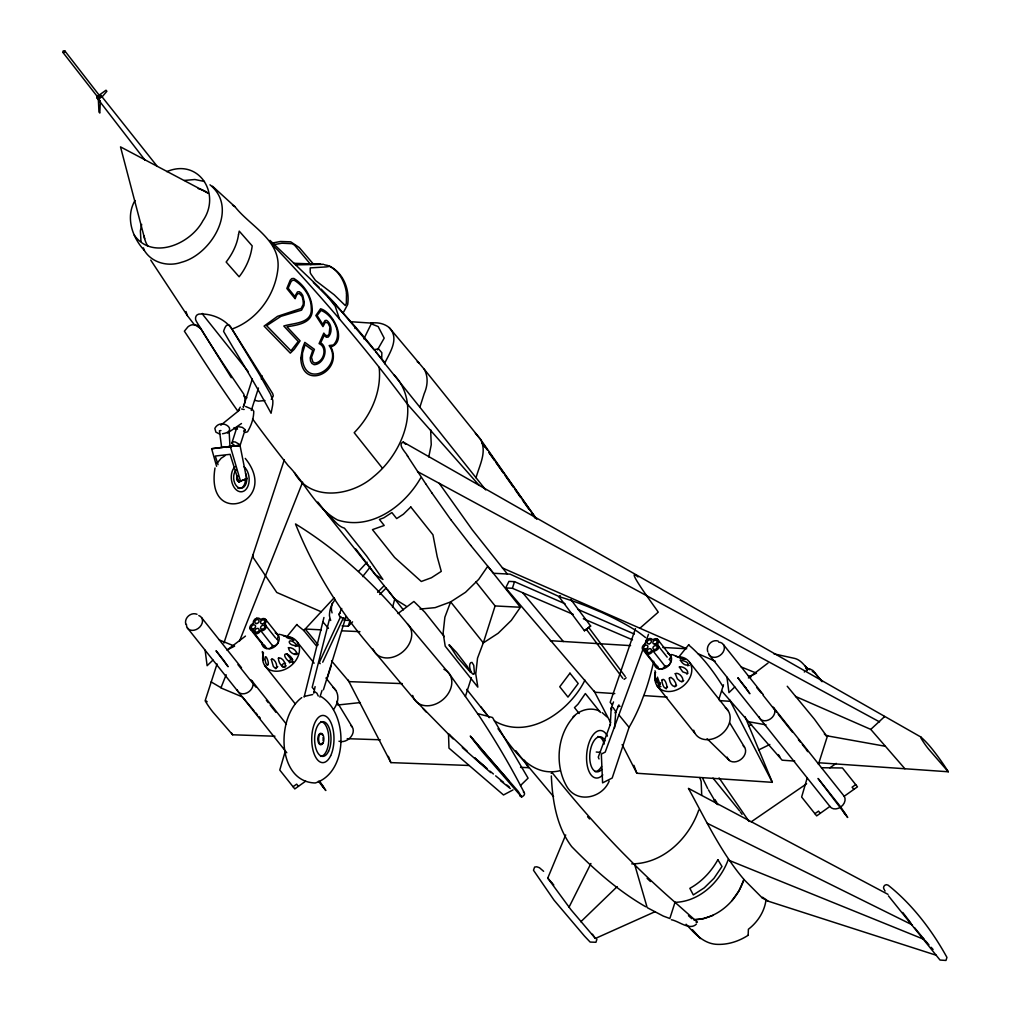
<?xml version="1.0" encoding="UTF-8"?>
<svg xmlns="http://www.w3.org/2000/svg" width="1011" height="1011" viewBox="0 0 1011 1011"><rect width="100%" height="100%" fill="white"/><g stroke="black" fill="none" stroke-linecap="round" stroke-linejoin="round"><path stroke-width="1.5" d="M381.728 358.071L381.842 352.7L378.506 348.858L374.841 349.566M313.802 693.23L315.103 686.608M100.329 101.315L99.811 113.042L98.952 111.968L98.307 98.724L100.342 101.277L98.307 98.724M613.513 701.937L611.162 708.433L610.265 725.14L610.366 724.318L598.272 757.125L599.017 758.945M614.524 727.933L615.813 711.592L613.096 707.624L611.402 707.447M543.64 871.318L539.406 867.703L536.74 866.781L534.617 867.072L533.479 870.244L554.028 900.156L584.459 936.06L590.133 942.062L595.947 942.277L596.92 939.232M211.135 681.907L222.433 688.567L242.362 696.92L251.954 708.382M217.049 663.924L205.132 700.8A153.571 74.081 -87 0 0 213.03 712.212L232.644 734.782L274.929 736.223M767.918 901.092L762.382 898.046L762.534 897.225L767.918 901.092L936.262 955.256M766.047 899.537C764.695 911.341 757.707 922.095 748.393 929.248L748.153 935.263M253.673 630.017L253.344 630.118A3.905 2.995 -38.5 0 1 249.982 628.387L250.046 626.681A3.905 2.995 -38.5 0 1 252.662 623.838L253.47 623.484A3.993 3.071 -38.5 0 1 254.165 620.021L256.668 618.277A3.993 3.071 -38.5 0 1 260.408 619.642L260.724 619.591A3.854 2.957 -38.5 0 1 265.337 619.124A3.854 2.957 -38.5 0 1 265.261 623.395L264.566 624.09L265.274 624.444A3.892 2.995 -38.5 0 1 265.463 628.69A3.892 2.995 -38.5 0 1 260.825 630.523L260.459 630.561A3.93 3.02 -38.5 0 1 255.935 633.771A3.93 3.02 -38.5 0 1 253.584 630.194L255.518 632.343M260.497 630.358L272.464 645.625A3.93 3.02 -38.5 0 1 268.863 648.784M646.004 650.275L645.561 650.402A3.892 2.995 -38.5 0 1 642.238 648.165A3.892 2.995 -38.5 0 1 645.081 644.07L645.751 643.059A3.854 2.957 -38.5 0 1 648.367 638.927A3.854 2.957 -38.5 0 1 652.537 639.837L652.815 639.912A3.993 3.071 -38.5 0 1 657.276 638.977L658.616 640.923A3.993 3.071 -38.5 0 1 657.112 644.336L657.681 644.765A3.905 2.995 -38.5 0 1 658.414 647.786L657.403 649.441A3.905 2.995 -38.5 0 1 653.055 650.781L652.777 650.831A3.93 3.02 -38.5 0 1 648.266 654.054A3.93 3.02 -38.5 0 1 645.915 650.477L648.771 653.751M652.815 650.642L664.783 665.908A3.93 3.02 -38.5 0 1 661.194 669.055M141.679 224.379L140.377 230.925L140.984 241.338M428.765 456.934L431.242 444.752L430.635 429.65M615.017 712.831L615.813 711.592M304.121 697.084L323.95 617.494M655.621 672.669L654.989 670.761M329.409 619.326L312.172 687.354L314.269 689.717M392.559 607.396L394.745 599.017L387.339 589.4M285.342 750.946L279.782 770.066L294.795 788.921L305.651 781.187M807.208 777.914L801.635 797.034L816.661 815.89L829.917 806.437A8.783 6.748 -38.5 0 0 840.773 807.005L847.686 817.495L818.063 778.47L840.773 807.005A8.783 6.748 -38.5 0 0 844.21 796.264L857.467 786.823L842.454 767.968L821.488 767.741M215.002 467.992C204.968 529.17 281.172 502.644 245.256 458.4M323.419 689.805L345.939 616.71M234.615 445.522L231.797 443.248L236.574 428.285M243.259 407.332L252.333 378.91M236.865 446.142L239.961 445.775L245.104 429.902M251.309 410.453L258.475 388.009M261.331 379.037L262.291 376.041M326.856 679.329L331.102 666.022M342.072 625.935L348.214 626.226L350.046 620.489L343.904 620.173M485.722 489.918L419.868 407.218L424.241 393.532A35.158 27.044 -38.5 0 0 424.216 369.217L389.21 327.589C384.092 323.356 377.141 322.105 370.696 323.128M476.029 477.773C479.378 465.376 487.416 451.816 480.402 439.166L424.216 369.217M465.414 696.427L471.391 677.699M419.957 609.077L435.134 607.636L450.679 601.911L483.321 642.882L495.099 605.943L475.916 581.843M514.511 581.666L508.95 581.376L505.677 587.909L512.4 588.288L514.511 581.666L565.035 603.757M718.783 699.574L723.497 684.801M675.007 902.317L669.838 918.506L663.317 916.092L647.419 907.752M818.43 764.303L827.617 735.49M223.924 643.072L284.344 459.689M98.004 96.513L98.8 97.776L100.127 96.386L64.755 50.815L63.2 50.904L62.909 52.395L98.08 97.511M653.713 661.27A147.252 73.525 -83.4 0 1 645.245 691.587L640.393 704.364A147.252 73.525 -83.4 0 1 629.069 727.351L612.186 778.04L602.594 782.868L601.33 754.08L605.21 752.108L643.135 648.847M635.451 628.627L610.164 702.367L612.274 704.73M354.987 328.474L355.43 327.248M644.222 645.915L648.493 634.276M483.283 642.882L477.521 658.161L475.764 673.971L477.837 687.139L445.206 646.155L443.134 632.987L444.878 617.19L450.653 601.899L465.528 592.282L478.671 579.417L487.77 566.274L520.412 607.257L511.301 620.4L498.158 633.265L483.321 642.882M302.63 482.171L239.544 641.012M220.954 687.834L226.148 674.754M231.797 443.248L233.225 441.832L235.26 441.971L240.327 444.865M655.216 911.631L595.391 938.448L571.114 909.9L547.747 878.117L565.692 834.947M584.939 680.138C569.648 711.175 528.361 740.949 494.354 720.881M615.573 712.578L618.922 704.882M698.74 810.051C688.984 838.41 663.077 863.786 631.761 863.874M728.388 859.198C720.363 881.756 699.498 901.888 674.59 902.355M134.981 200.494C125.377 217.074 132.049 237.206 144.346 250.437C151.827 262.923 168.243 266.992 181.538 262.266C211.274 254.545 239.101 208.203 209.997 184.823M884.12 716.989L884.006 716.306M339.165 614.031L341.743 608.47M319.375 662.256L340.694 616.483M322.711 662.218L343.374 617.873M670.028 663.696L670.419 662.862A3.905 2.995 -38.5 0 0 669.686 659.842L669.118 659.412A3.993 3.071 -38.5 0 0 670.622 656L657.276 638.977M363.859 338.862L371.277 323.836L378.165 326.566L384.193 338.154L377.419 349.907M590.917 863.495L569.016 907.208M342.969 313.233L347.721 304.412C349.857 289.108 343.07 271.921 328.259 265.602M238.192 410.542L240.264 407.13M884.044 717.102L870.774 729.399L795.531 696.44M609.165 781.099C602.442 797.78 577.85 803.833 567.373 787.417C554.18 765.82 556.909 734.037 574.665 715.826M696.491 924.003C689.881 930.967 678.95 921.084 671.355 919.745M420.614 478.051C404.539 506.094 371.088 530.838 337.586 519.995C315.495 508.129 305.347 482.904 288.059 465.515C276.041 450.122 264.035 434.73 252.573 418.908M731.964 900.675L738.965 890.843L743.692 880.151C736.703 901.382 716.799 919.226 693.849 919.644M804.314 672.024L804.946 671.19M657.403 649.441L658.035 648.62M362.633 576.599L370.317 566.918M217.15 463.152L221.131 458.274L224.884 455.822M287.554 635.919L296.918 624.394M679.468 656.164L688.845 644.639M101.745 97.283L106.875 91.281L106.016 90.206L99.71 94.731L101.062 96.424M570.924 599.574L590.639 626.036L584.459 630.763L559.032 596.73L559.525 596.237M584.383 630.763L586.077 629.284M303.818 630.548L334.249 597.678M358.627 571.341L367.107 562.179M377.608 592.332L384.218 585.584M348.214 626.226L352.561 621.853M379.694 594.506L386.215 587.934M212.967 660.057L207.129 665.706L205.107 650.199M520.501 785.522L528.083 778.154L492.521 717.519L477.622 713.602M580.807 921.767L617.203 886.609M734.795 686.975L728.956 692.623L726.947 677.117M626.138 677.812L624.116 679.379M301.771 697.615C276.041 716.281 276.395 782.034 315.255 782.982C348.479 772.594 348.555 713.362 320.955 696.516M253.293 554.546L253.015 557.263L276.774 592.471L321.207 611.769M639.9 628.235L658.237 612.186C658.174 611.402 622.738 564.176 638.004 576.927M220.828 425.201L239.582 410.024M572.681 717.393C579.429 709.987 590.399 706.702 599.687 711.125M227.109 650.022L245.471 636.083M397.993 613.551L413.903 601.469L424.797 612.173L444.271 636.627M748.405 677.951L767.994 663.077M313.827 692.169L314.598 691.587L316.923 693.23L318.263 696.048M293.051 786.722L296.665 784.144L298.422 786.343M814.904 813.691L818.531 811.113L820.275 813.312M855.723 784.624L852.096 787.203L853.853 789.401M743.906 879.469L762.382 898.046M560.46 595.845L559.096 596.73M589.211 626.934L590.639 626.036M751.173 821.867L806.614 783.778M829.829 767.829L836.274 763.393M227.538 433.062L241.477 423.521M254.823 619.326L256.668 618.277M748.342 935.162C739.306 941.064 728.817 944.615 717.962 944.388C704.098 944.274 694.772 933.633 686.128 924.231M278.884 634.365L279.731 634.365M513.019 789.907L503.503 794.975L448.972 748.127L448.505 733.708L450.325 735.477M227.248 649.871L234.603 646.143L219.4 640.014M749.113 676.852L756.481 673.124L741.253 666.995M758.515 749.998L769.851 744.462M230.773 447.405L229.333 447.178M218.022 464.668L215.292 456.037L230.091 454.331L238.71 481.666L246.684 478.835L239.986 445.244L211.64 448.72L216.594 466.324M238.71 481.666L246.684 478.835M748.747 725.671L751.641 724.445M243.588 431.09L245.18 429.662L242.362 427.375L238.078 426.629L236.65 428.032L237.509 429.182M714.196 799.954L714.891 799.663L716.66 802.191M243.322 406.612A9.048 5.396 -80.3 0 0 244.978 398.89L243.866 394.227C227.437 370.355 211.312 346.179 196.374 321.372C194.605 318.806 195.553 314.648 198.889 314.092C211.046 313.195 224.846 318.756 231.923 329.043C256.731 320.26 274.613 295.844 277.785 269.975C281.677 240.441 250.551 226.641 235.007 206.762L212.449 186.188M713.273 915.296L702.771 918.974L693.95 919.757M245.332 432.493L247.569 431.748C251.196 425.669 253.723 418.453 253.786 411.287L252.32 409.341L245.648 406.51M166.802 171.63C198.965 157.893 221.51 194.011 202.92 220.727C190.738 243.954 152.446 260.724 134.311 235.247M304.387 696.415L312.69 694.532M271.858 243.12L280.54 241.477L290.726 241.844L299.294 247.569L313.233 263.909M273.147 244.763L281.943 243.209L292.204 243.714L294.58 245.193L310.857 264.705M551.197 773.364L552.524 773.124L563.607 786.811A2141.311 1032.951 -87 0 0 622.966 853.082L635.135 865.302A2149.26 1036.78 -87 0 0 672.227 899.841L697.4 922.171L696.124 922.285M671.001 654.585L672.239 654.698M229.131 431.52L229.99 446.458L221.649 447.507L219.463 430.737L220.929 430.56M211.64 448.72L221.283 447.507M239.986 445.244L230.344 446.47L240.593 481.451M228.524 446.635L229.99 446.458M222.496 433.757C239.834 431.052 220.84 416.797 214.85 428.424L215.874 432.139L219.716 434.085M228.448 446.988L231.784 446.597M337.737 705.008L360.384 702.557M264.945 400.533L258.45 401.152L254.633 400.343M560.081 770.685C530.548 777.952 512.792 748.822 498.006 728.691M229.206 446.47L231.089 446.546L225.984 447.38M449.238 644.828L457.338 657.377L470.76 672.492L467.309 666.439L456.568 652.487L449.238 644.828L449.389 645.839M184.368 180.438L194.858 179.503L204.437 181.474M314.598 264.339L320.095 263.985M948.28 771.772A404.969 195.35 -87 0 0 931.776 748.557A212.398 102.465 -87 0 0 920.933 737.057L920.781 737.777A153.571 74.081 -87 0 0 928.679 749.202L948.28 771.772L818.329 762.724M617.898 706.348L620.097 706.31M676.169 656.316L685.129 659.185L682.134 658.831L673.149 654.913M295.566 264.882L323.621 264.326L293.582 263.277M347.228 738.675L380.237 739.787M402.252 683.613L349.086 681.629L331.57 660.916M348.087 680.011L390.891 762.623L469.003 765.479M520.551 767.362L528.361 767.652L527.3 765.289M359.954 631.648L341.705 630.813M495.099 605.943L520.412 607.257M321.372 629.853L305.221 629.032L318.2 644.841M350.387 321.688L372.667 323.204M662.837 647.47L686.684 648.746L502.442 567.967M630.586 645.625L550.338 640.696M719.529 700.623L730.549 701.343M283.51 635.919L286.05 636.146L280.515 634.542M643.931 695.581L667.058 697.135M622.131 744.576L636.854 773.263L772.341 782.337L745.019 716.647M614.802 693.597L594.86 692.244L505.677 587.909M794.722 761.081L782.135 760.196L721.728 690.955M596.263 752.02L600.698 752.437M809.723 668.84L813.097 670.584L822.057 681.616M884.941 746.206L825.899 735.604M747.988 721.614L766.009 724.849M241.629 409.025L244.156 409.493M718.176 641.075C711.934 639.003 705.678 645.7 707.776 651.842M324.594 264.857L327.589 265.438M920.933 737.057L403.199 442.034C396.678 444.537 407.016 453.535 407.736 456.365M773.946 653.864L793.862 658.224A54.367 26.223 -87 0 1 802.734 663.443L807.928 668.979M197.019 614.271C190.965 611.832 184.128 617.822 185.759 624.141M286.707 653.852C281.235 653.498 288.097 662.723 291.421 662.167C294.896 659.741 289.298 654.901 286.707 653.852L291.168 659.45M729.576 860.563L924.37 939.522L922.904 937.804M512.4 588.288L573.224 614.397M583.347 618.745L632.482 639.824M698.171 653.776L715.32 661.282M748.165 675.677L751.021 676.94M578.027 609.443L634.314 634.061M912.39 924.951L707.384 823.358M272.502 645.422L272.831 645.599A3.892 2.995 -38.5 0 0 277.469 643.767A3.892 2.995 -38.5 0 0 277.279 639.521L276.572 639.167L277.267 638.472A3.854 2.957 -38.5 0 0 276.256 633.67M743.856 879.33C721.083 852.526 705.438 819.39 688.428 788.365L888.012 894.369M879.532 721.867L417.556 471.581M664.821 665.718L665.061 665.857A3.905 2.995 -38.5 0 0 669.408 664.518M232.517 205.182L234.881 206.61M231.329 377.697L200.684 328.436L194.011 324.278L187.376 315.647L150.727 260.092M394.745 599.017L406.182 606.132M807.498 669.977L805.868 667.209L809.723 669.712M812.288 671.38L814.853 673.048L821.943 681.49M403.199 442.034L405.651 444.309M244.03 395.996L244.927 396.653A9.048 3.488 27.6 0 0 246.911 397.829M805.868 667.209L807.738 668.764L806.816 668.081M62.909 52.395L64.464 52.307L64.755 50.815M500.445 780.631L510.29 788.517M503.529 782.312L495.643 775.841M506.915 785.054L509.203 786.912M688.617 644.93C702.354 656.493 713.488 671.329 722.941 686.545M296.691 624.672L303.793 630.51L316.519 646.016M490.082 771.203L493.419 773.984M490.727 772.594L462.305 747.546M313.359 282.537C339.19 307.812 363.758 334.831 385.128 364.036M688.453 915.688L691.878 918.734M602.139 712.603L606.916 716.875M269.937 240.353L319.236 287.44M467.208 751.173L450.287 735.439M321.132 289.058L333.832 302.226L374.057 349.819M272.793 245.357L277.507 249.869C323.571 298.852 367.258 350.109 407.357 404.109L479.075 485.255M330.243 299.395L335.804 304.703L332.594 301.594M453.08 738.877L414.472 699.511L366.146 641.859C336.625 606.587 312.639 566.665 295.503 523.963C335.564 548.632 370.936 580.453 401.177 616.407L449.503 674.059L479.024 715.674A2083.026 1304.493 -33.4 0 1 518.302 781.351L524.254 792.662M707.081 738.725L729.424 760.512M692.51 929.766L700.421 938.549M824.319 733.898L826.038 735.629M712.995 778.104L739.496 810.759M667.551 653.131A9.465 7.279 -38.5 0 1 669.282 654.054L670.584 655.444A9.465 7.279 -38.5 0 1 670.205 663.469L668.751 665.402A9.465 7.279 -38.5 0 1 662.496 668.953L658.212 668.739A9.465 7.279 -38.5 0 1 654.395 664.657L654.205 662.635M423.28 708.888L426.187 711.997M904.908 768.752L870.774 729.399M756.683 687.493L761.27 692.99M931.144 947.307L933.09 949.493M508.533 780.328L518.213 791.386L521.79 797.123L481.779 751.021L470.267 736.046L471.758 737.79A2083.026 116.556 54 0 0 508.533 780.328A2083.026 116.556 54 0 1 471.758 737.79M547.747 878.117L551.602 882.489M553.573 796.681L525.038 762.635M927.011 942.606L928.957 944.843M551.854 882.742L553.775 884.966M258.917 716.496L260.307 718.113M475.36 433.251L480.402 439.166L535.476 517.796M255.429 712.452L257.514 714.891M322.875 621.841L328.461 628.387M925.166 940.47L926.771 942.353M563.354 641.53L522.649 592.686M252.649 709.191L254.026 710.834M376.067 352.194L384.117 361.723M922.664 937.551L914.525 927.656M389.21 327.589C399.825 338.47 389.778 352.586 384.66 363.328L419.868 407.218M507.345 573.995L472.352 529.928L439.204 483.309M629.069 727.351L618.884 714.878M470.734 545.397L493.545 573.275L510.087 574.147L559.791 596.869A147.252 60.47 17.4 0 1 587.757 606.575L601.166 612.211A147.252 60.47 17.4 0 1 637.473 631.509A124.998 51.334 17.4 0 1 645.524 637.549M787.24 686.254L814.424 719.175L826.391 735.705M470.722 545.384L450.78 519.641M723.472 644.664L763.381 694.772M774.009 708.104L844.21 796.264M763.09 695.277L776.448 712.06M778.205 714.259L792.637 732.381M798.425 739.66L800.358 742.087M802.292 744.5L805.186 748.14M845.803 814.626L844.046 812.44L845.929 815.296M709.191 654.837L829.917 806.437M689.729 662.47L728.084 710.645M657.024 644.399L667.172 657.163M646.143 652.929L658.148 668.006M642.592 649.302L654.597 664.379M657.024 685.761L695.378 733.935A20.094 15.456 -38.5 0 0 722.309 733.582A20.094 15.456 -38.5 0 0 725.329 707.687M600.42 712.477L585.356 693.546L578.014 704.162L574.488 707.612L579.202 713.526M248.276 371.669L203.78 315.798A19.879 8.341 17.7 0 1 202.39 313.435M323.204 508.975L327.981 514.978L317.82 502.05M403.376 609.86L327.804 514.953C333.908 518.731 336.992 526.086 344.46 528.184L366.627 556.025L382.916 579.467L375.498 574.855L355.809 548.998M466.665 689.338L489.261 717.709M297.411 642.2L314.13 663.191M325.934 678.015L335.766 690.361M265.602 619.402L277.608 634.478M264.566 624.09L275.649 638.004M253.824 632.659L265.83 647.722M250.311 629.107L262.317 644.184M264.705 665.491L295.187 703.782M201.619 617.696L241.528 667.803M252.143 681.136L286.404 724.154M237.951 664.619L252.737 683.183M254.014 684.776L255.834 687.063M266.335 700.257L268.269 702.683M270.202 705.109L275.99 712.376M323.937 787.657L322.193 785.459L324.076 788.327M318.389 781.187L325.82 790.526L319.754 781.301M187.326 627.869L286.783 752.753M100.923 95.426L156.718 165.703M714.272 799.916L718.063 804.743M910.721 922.866L902.747 912.453M382.335 468.068L354.191 432.695C370.898 415.698 381.792 391.396 379.15 367.284M97.094 98.016L145.116 160.269M394.214 374.917C422.484 405.537 402.113 453.825 373.501 476.712C351.651 496.085 310.478 502.214 294.391 472.617M328.234 297.183L335.21 306.257L339.557 319.16M515.913 750.807L524.229 761.624M480.945 706.891L487.416 715.308M888.429 895.847L940.028 960.058L945.967 960.45L946.941 957.404C932.016 930.297 912.326 904.415 888.1 885.168C885.345 883.387 882.173 886.862 884.132 889.465M625.24 676.498L588.718 627.49L586.355 629.31L622.827 678.33M450.767 519.629L431.975 493.052M234.046 427.59L235.386 429.422M806.032 749.315L807.726 751.653M481.779 442.237L487.277 449.946M489.109 452.511L536.79 519.275M740.355 811.959L742.049 814.335M592.433 934.202L595.391 938.448M481.691 442.262L485.318 447.405M488.945 452.549L494.379 460.258M496.186 462.836L503.44 473.123M505.247 475.701L513.398 487.264M515.218 489.842L520.652 497.564M522.46 500.129L528.804 509.127M531.521 512.994L535.135 518.137M719.061 777.876L749.063 821.475M425.808 483.94L431.962 493.039M778.369 754.598L779.873 756.835M425.795 483.928L407.307 455.708M231.923 329.043L259.814 375.081L270.506 394.113L272.806 400.432A9.061 3.121 87 0 1 272.502 405.954L271.062 413.272L269.823 410.934A2201.983 1099.286 20.5 0 0 233.086 347.582L223.583 331.381C224.227 329.22 225.996 323.432 229.067 325.049A17.882 3.475 71.9 0 1 231.342 328.057L272.692 393.62L273.286 395.794L271.883 398.802A9.061 4.815 11.1 0 1 271.239 399.244M884.612 890.261L885.118 891.057M716.761 803.985L708.458 789.856M729.79 722.953L744.564 747.243M336.65 701.331L352.245 726.96M528.361 767.652L524.292 760.209M772.341 782.337L729.55 699.726M610.644 722.663L594.076 690.943M702.898 778.773L707.713 788.555M805.236 666.097L807.119 670.647M388.338 756.342L390.891 762.623M611.162 708.433L611.693 709.823M633.897 765.327L636.854 773.263M143.423 247.847L144.346 250.437M699.814 777.522L701.166 781.541L701.722 795.392M185.986 311.527L187.376 315.647M634.845 865.138L646.926 906.728L645.587 906.665C617.936 890.742 593.887 869.372 571.708 846.637C556.467 826.568 552.474 800.472 551.324 775.942M144.661 238.786L120.511 146.886L208.43 193.366A40.566 31.189 -38.5 0 0 198.181 188.602M261.9 642.604L262.076 644.386A9.465 7.279 -38.5 0 0 265.88 648.455L270.177 648.683A9.465 7.279 -38.5 0 0 276.42 645.119L277.886 643.186A9.465 7.279 -38.5 0 0 278.265 635.173L276.963 633.783A9.465 7.279 -38.5 0 0 275.219 632.861M249.894 627.528L249.982 628.387M407.521 623.977A21.686 16.858 -40 0 1 401.203 653.068A21.686 16.858 -40 0 1 373.021 649.037M523.382 791.992A2.704 2.11 -40 0 1 523.508 795.796A2.704 2.11 -40 0 1 519.654 795.328M443.93 669.295A21.686 16.858 -40 0 1 442.793 699.738A21.686 16.858 -40 0 1 412.665 695.429M322.029 690.425A147.252 68.293 89.4 0 1 319.868 697.059M346.381 616.9A3.93 2.237 24.8 0 1 341.175 617.481A3.93 2.237 24.8 0 1 340.164 613.273M320.234 663.671A1.516 0.859 24.8 0 1 319.539 662.091M321.207 733.582A5.624 2.654 -89.7 0 1 322.395 735.035M323.065 737.562A5.624 2.654 -89.7 0 1 323.052 740.482M322.357 742.997A5.624 2.654 -89.7 0 1 321.169 744.45M320.474 744.652A5.624 2.654 -89.7 0 1 317.846 739.016A5.624 2.654 -89.7 0 1 320.525 733.392M320.664 721.639A17.377 8.189 -89.7 0 1 328.79 739.028A17.377 8.189 -89.7 0 1 320.538 756.392M601.735 769.497A17.617 8.669 -84.3 0 1 590.753 764.746A17.617 8.669 -84.3 0 1 593.533 741.505A17.617 8.669 -84.3 0 1 605.147 740.861M602.809 774.881A23.86 11.74 -84.3 0 1 587.947 768.448A23.86 11.74 -84.3 0 1 591.7 736.968A23.86 11.74 -84.3 0 1 607.434 736.096M597.691 736.539A17.591 8.657 -84.3 0 1 604.237 744.033M601.558 766.477A17.591 8.657 -84.3 0 1 595.037 771.583M656.657 665.529A3.892 2.995 -38.5 0 1 654.231 662.812M668.473 653.788A3.993 3.071 -38.5 0 1 669.282 654.054M659.412 668.966A3.93 3.02 -38.5 0 1 657.744 666.439M680.428 656.885A20.094 15.456 -38.5 0 1 690.791 675.525A20.094 15.456 -38.5 0 1 668.347 691.511A20.094 15.456 -38.5 0 1 655.381 674.729M694.709 732.76A20.094 15.456 -38.5 0 1 693.736 730.195M660.891 686.633A2.313 1.782 -38.5 0 1 658.591 685.407A2.313 1.782 -38.5 0 1 660.524 682.855M743.173 745.752A10.161 7.81 -38.5 0 1 740.595 759.665A10.161 7.81 -38.5 0 1 727.187 757.125M686.722 673.996A2.313 1.782 -38.5 0 1 687.745 673.402M681.73 681.806A2.313 1.782 -38.5 0 1 683.727 680.668M656.543 682.084A2.313 1.782 -38.5 0 1 656.695 678.988M674.88 686.848A2.313 1.782 -38.5 0 1 676.612 685.332M687.594 665.781A2.313 1.782 -38.5 0 1 689.211 665.465M666.173 688.883A2.313 1.782 -38.5 0 1 667.538 687.076M772.796 706.828A8.783 6.748 -38.5 0 1 770.572 718.846A8.783 6.748 -38.5 0 1 758.996 716.647M718.758 642.162A8.783 6.748 -38.5 0 1 721.778 653.89A8.783 6.748 -38.5 0 1 708.471 653.194M231.317 732.697A404.969 195.35 -87 0 1 232.644 734.782M206.219 700.926A212.398 102.465 -87 0 1 207.154 701.786M332.177 603.327A147.252 61.759 17.7 0 0 331.355 609.582A124.985 52.433 17.7 0 0 332.076 612.881M330.698 620.476A124.998 51.447 17.3 0 1 329.447 615.585A147.252 60.609 17.3 0 1 335.349 599.346M264.427 645.271A3.905 2.995 -38.5 0 1 261.988 643.464M267.094 648.683A3.93 3.02 -38.5 0 1 265.425 646.155M286.113 665.655A2.313 1.782 -38.5 0 1 283.143 667.209A2.313 1.782 -38.5 0 1 282.461 664.581A2.313 1.782 -38.5 0 1 285.557 663.481M350.842 725.468A10.161 7.81 -38.5 0 1 351.108 736.64A10.161 7.81 -38.5 0 1 338.963 741.227M293.266 661.699A2.313 1.782 -38.5 0 1 292.571 662.635M289.614 662.862A2.313 1.782 -38.5 0 1 292.71 659.538M288.11 636.614A20.094 15.456 -38.5 0 1 298.283 655.76A20.094 15.456 -38.5 0 1 275.005 671.19A20.094 15.456 -38.5 0 1 263.479 652.929M295.326 646.497A2.313 1.782 -38.5 0 1 297.904 645.991M333.011 687.417A20.094 15.456 -38.5 0 1 333.529 709.507M292.786 640.418A2.313 1.782 -38.5 0 1 293.86 640.342M294.555 654.446A2.313 1.782 -38.5 0 1 297.916 653.788M275.851 668.701A2.313 1.782 -38.5 0 1 277.76 666.666M250.943 679.847A8.783 6.748 -38.5 0 1 248.719 691.878A8.783 6.748 -38.5 0 1 237.143 689.679M198.801 615.547A8.783 6.748 -38.5 0 1 198.194 628.425A8.783 6.748 -38.5 0 1 186.428 624.356M200.684 328.436A17.882 11.879 -59.3 0 0 196.993 325.327L192.267 324.771A19.714 11.348 -79.2 0 0 187.983 326.806L184.381 331.191L195.211 347.519A2201.983 1086.421 21.5 0 0 238.002 411.414M417.227 361.774A35.928 27.626 -38.5 0 1 419.312 363.315M98.61 94.895A2.313 1.795 -38.7 0 1 101.113 96.538A2.313 1.795 -38.7 0 1 97.979 98.661A2.313 1.795 -38.7 0 1 97.625 95.565M147.985 246.343A40.566 31.189 -38.5 0 1 144.093 236.005M240.883 480.718A3.223 2.11 83.9 0 1 237.686 480.427A3.223 2.11 83.9 0 1 238.015 475.688M240.441 480.768A3.223 2.123 83.9 0 1 237.231 480.478A3.223 2.123 83.9 0 1 237.56 475.726M245.42 478.468A9.946 6.546 83.9 0 1 237.749 488.086M245.559 473.375A9.933 6.534 83.9 0 1 244.005 486.923A9.933 6.534 83.9 0 1 234.83 483.334A9.933 6.534 83.9 0 1 236.384 469.799M243.954 466.678A13.509 8.884 83.9 0 1 247.581 486.973A13.509 8.884 83.9 0 1 233.933 487.037A13.509 8.884 83.9 0 1 235.045 466.716M650.477 881.529A2149.26 1036.78 -87 0 1 647.116 878.369M589.577 818.948A2141.311 1032.951 -87 0 1 587.606 816.724M300.772 358.185C302.112 391.56 343.791 371.593 330.888 346.988C347.923 341.036 332.985 312.134 320.575 308.772L315.849 315.52L322.977 326.629L325.365 322.168L328.032 323.09L329.915 327.033L329.106 334.186A8.075 3.88 84.5 0 1 324.822 334.426L323.811 333.074L319.084 343.601C327.981 347.43 323.722 362.583 314.75 363.025L312.854 361.925L311.502 357.325L314.396 349.338L304.829 342.375L302.58 348.113L300.772 358.185M302.403 359.158C305.676 390.019 344.144 366.74 329.131 345.547L333.415 344.978C343.727 334.325 332.783 314.876 321.068 310.478L317.088 315.495L322.749 324.329L325.036 320.5L326.654 320.361C331.798 323.823 332.556 332.771 328.196 337.093L326.389 337.257L324.19 335.437L320.677 342.767C329.308 348.163 324.114 364.402 314.143 364.706L311.868 363.391L310.516 360.965L310.225 357.768L312.753 350.311L305.095 344.726L302.504 353.104L302.403 359.158M271.352 659.538L273.336 666.401L275.333 668.359L276.407 668.284C277.57 664.909 275.346 660.082 272.073 658.717L271.352 659.538M661.965 680.087C661.636 682.438 664.139 690.627 666.742 687.556C667.5 685.142 664.278 676.801 661.965 680.087M346.508 293.354L346.343 303.452L345.256 305.512L334.135 294.744L315.483 280.477L311.11 274.347A5.687 3.45 65.4 0 1 310.213 272.515L310.2 267.902L326.427 266.904L329.207 266.399L328.777 265.805C339.228 270.948 345.117 282.145 346.508 293.354M262.468 651.59L263.517 660.12L262.481 651.64M654.812 672.694L655.659 680.984L654.812 672.694M278.404 658.237C278.404 661.725 280.818 667.058 284.849 666.843L285.266 666.388C285.747 662.786 282.612 657.795 278.796 657.757L278.404 658.237M669.37 678.128C669.143 681.199 672.403 688.352 675.967 685.951L675.765 683.145L673.667 679.582L670.9 677.357L669.37 678.128M474.475 673.377C472.605 677.8 467.335 665.352 470.76 662.66L472.011 662.42L473.755 665.314L474.475 673.377M268.294 664.025C267.043 668.612 264.718 660.196 265.034 658.464C265.198 652.702 268.939 662.205 268.294 664.025M659.993 684.586L659.185 686.355L657.302 681.641L657.466 677.155L659.993 684.586M675.26 673.667L677.37 678.849L680.365 681.363L682.615 681.515C684.396 677.989 678.381 671.708 675.26 673.667M303.388 301.96L303.148 304.602L301.114 308.494L277.482 316.355L264.073 326.098L290.309 353.13L294.302 349.225L300.103 340.846L286.96 326.806C297.841 324.961 313.878 323.166 312.146 308.077C311.59 296.198 303.932 284.521 293.847 278.455L291.749 278.594L290.233 280.173L286.821 288.489L295.136 298.763C296.033 296.905 296.514 293.19 299.307 293.493L302.163 296.552L303.388 301.96M304.286 302.175L303.995 305.512L301.594 310.137L280.97 316.342L266.626 325.694L290.966 350.766L298.232 341.453L283.775 326.01C294.391 322.686 312.791 323.785 311.249 307.673C311.085 296.564 303.49 285.911 294.239 280.249L292.343 280.376L290.991 281.791L288.135 288.198L294.808 296.45L297.474 291.888L299.294 291.699L301.139 293.026L302.769 295.427L304.286 302.175M288.426 647.697C288.742 651.299 292.912 654.762 296.501 654.534L296.88 654.13C296.868 650.402 291.926 647.204 288.451 647.647M679.354 667.02L682.741 671.86L687.48 673.553C689.186 670.091 682.311 665.655 679.354 667.02M238.508 234.666C237.079 244.725 232.29 254.039 226.148 262.026L239.127 276.787C246.115 267.864 250.804 257.16 252.194 245.888L239.228 231.127L238.508 234.666M297.335 645.473C285.772 646.56 287.402 634.554 297.335 645.473M717.873 859.742C711.289 871.545 701.748 881.782 689.843 888.34L693.306 894.925L704.263 887.835L713.943 878.357L721.993 866.49L717.873 859.742M293.519 639.369C282.992 638.042 284.129 633.543 293.519 639.369M569.951 673.174L559.753 686.76L567.98 697.097L578.191 683.512L569.951 673.174M410.795 506.966L403.376 514.233L396.666 518.58L391.889 512.577L383.75 517.847L379.428 519.439L384.205 525.455L372.452 529.638L394.619 557.478L421.296 581.477L431.444 577.736L441.264 571.379L437.194 556.695L432.961 534.806L410.795 506.966M680.34 660.196C686.103 669.964 694.367 662.344 680.34 660.196M486.771 768.373L474.728 757.896L486.746 768.36M745.676 687.581L737.828 677.724L749.871 693.748L745.676 687.581M223.873 660.575L216.025 650.718L228.094 666.729L223.873 660.575M328.55 751.299A17.351 8.176 -89.7 0 0 324.986 722.271A17.351 8.176 -89.7 0 0 314.889 743.515A17.351 8.176 -89.7 0 0 328.55 751.299M330.66 755.71A23.582 11.121 -89.7 0 0 325.82 716.243A23.582 11.121 -89.7 0 0 312.083 745.132A23.582 11.121 -89.7 0 0 330.66 755.71M323.103 742.997A5.624 2.654 -89.7 0 0 321.953 733.594A5.624 2.654 -89.7 0 0 318.68 740.469A5.624 2.654 -89.7 0 0 323.103 742.997M645.524 649.087A2.313 1.782 -38.5 0 0 647.748 645.89A2.313 1.782 -38.5 0 0 644.108 646.332A2.313 1.782 -38.5 0 0 645.524 649.087M654.547 649.58A2.313 1.782 -38.5 0 0 657.036 646.522A2.313 1.782 -38.5 0 0 653.46 646.636A2.313 1.782 -38.5 0 0 654.547 649.58M654.926 644.07A2.313 1.782 -38.5 0 0 656.809 640.747A2.313 1.782 -38.5 0 0 653.144 641.568A2.313 1.782 -38.5 0 0 654.926 644.07M649.163 643.792A2.313 1.782 -38.5 0 0 651.147 640.494A2.313 1.782 -38.5 0 0 647.47 641.214A2.313 1.782 -38.5 0 0 649.163 643.792M649.226 652.613A2.313 1.782 -38.5 0 0 651.236 649.327A2.313 1.782 -38.5 0 0 647.571 650.01A2.313 1.782 -38.5 0 0 649.226 652.613M262.228 629.297A2.313 1.782 -38.5 0 0 264.718 626.251A2.313 1.782 -38.5 0 0 261.129 626.352A2.313 1.782 -38.5 0 0 262.228 629.297M253.192 628.817A2.313 1.782 -38.5 0 0 255.417 625.619A2.313 1.782 -38.5 0 0 251.777 626.049A2.313 1.782 -38.5 0 0 253.192 628.817M256.781 623.522A2.313 1.782 -38.5 0 0 258.841 620.261A2.313 1.782 -38.5 0 0 255.189 620.893A2.313 1.782 -38.5 0 0 256.781 623.522M262.544 623.812A2.313 1.782 -38.5 0 0 264.516 620.514A2.313 1.782 -38.5 0 0 260.851 621.234A2.313 1.782 -38.5 0 0 262.544 623.812M256.946 632.33A2.313 1.782 -38.5 0 0 258.892 629.019A2.313 1.782 -38.5 0 0 255.227 629.777A2.313 1.782 -38.5 0 0 256.946 632.33"/></g></svg>
